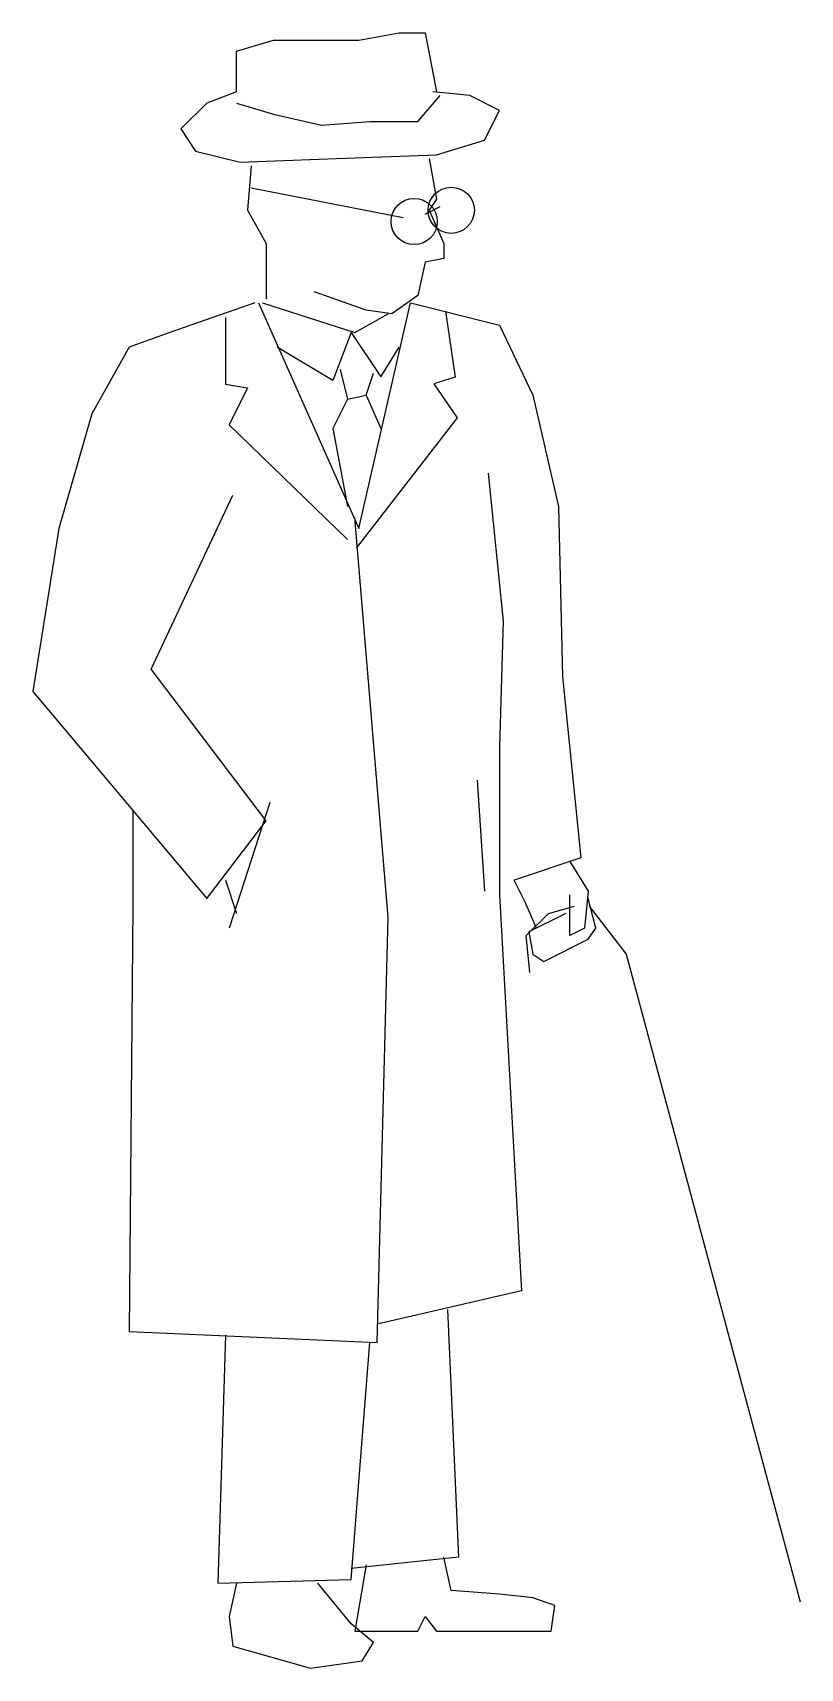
# Model space of a CAD drawing. Header units: millimetres. Extents: x -1620.65 to -1619.93, y 1834.02 to 1835.56.
import ezdxf

# ---------------------------------------------------------------- set-up
doc = ezdxf.new("R2010")
doc.units = ezdxf.units.MM
doc.header["$LTSCALE"] = 10
doc.layers.add('Humanos', color=2, linetype='Continuous')

msp = doc.modelspace()

# ---------------------------------------------------------------- linework, layer by layer
at = {"layer": 'Humanos'}
for p, q in [((-1620.455, 1835.5444), (-1620.4202, 1835.5549)), ((-1620.4202, 1835.5549), (-1620.3819, 1835.5549)), ((-1620.3819, 1835.5549), (-1620.3401, 1835.5549)), ((-1620.3401, 1835.5549), (-1620.3019, 1835.5618)), ((-1620.3019, 1835.5618), (-1620.2775, 1835.5618)), ((-1620.2775, 1835.5618), (-1620.2671, 1835.5061)), ((-1620.455, 1835.5061), (-1620.455, 1835.5444)), ((-1620.455, 1835.5061), (-1620.4828, 1835.4957)), ((-1620.2845, 1835.4783), (-1620.2636, 1835.5027)), ((-1620.2357, 1835.5027), (-1620.2705, 1835.5061)), ((-1620.2079, 1835.4887), (-1620.2357, 1835.5027)), ((-1620.4828, 1835.4957), (-1620.5072, 1835.4713)), ((-1620.455, 1835.4957), (-1620.4202, 1835.4853)), ((-1620.2218, 1835.4609), (-1620.2079, 1835.4887)), ((-1620.5072, 1835.4713), (-1620.4933, 1835.4505)), ((-1620.4202, 1835.4853), (-1620.3749, 1835.4748)), ((-1620.3749, 1835.4748), (-1620.3297, 1835.4783)), ((-1620.3297, 1835.4783), (-1620.2845, 1835.4783)), ((-1620.2671, 1835.447), (-1620.2218, 1835.4609)), ((-1620.4933, 1835.4505), (-1620.4515, 1835.44)), ((-1620.4515, 1835.44), (-1620.361, 1835.4435)), ((-1620.361, 1835.4435), (-1620.2671, 1835.447)), ((-1620.274, 1835.4435), (-1620.2671, 1835.4052)), ((-1620.4411, 1835.4365), (-1620.4445, 1835.3948)), ((-1620.2984, 1835.3878), (-1620.4411, 1835.4157)), ((-1620.4445, 1835.3948), (-1620.4271, 1835.3635)), ((-1620.2775, 1835.3913), (-1620.2636, 1835.3983)), ((-1620.2671, 1835.4052), (-1620.274, 1835.3948)), ((-1620.274, 1835.3948), (-1620.2601, 1835.3635)), ((-1620.4271, 1835.3635), (-1620.4271, 1835.3113)), ((-1620.2601, 1835.3635), (-1620.2601, 1835.3495)), ((-1620.2601, 1835.3495), (-1620.2775, 1835.3461)), ((-1620.2775, 1835.3461), (-1620.2845, 1835.3147)), ((-1620.3332, 1835.3008), (-1620.3819, 1835.3182)), ((-1620.4376, 1835.3078), (-1620.5176, 1835.2799)), ((-1620.4341, 1835.3078), (-1620.3401, 1835.0955)), ((-1620.4306, 1835.3078), (-1620.3436, 1835.2799)), ((-1620.3401, 1835.0955), (-1620.2914, 1835.3078)), ((-1620.2845, 1835.3147), (-1620.3088, 1835.2973)), ((-1620.2914, 1835.3078), (-1620.2079, 1835.2869)), ((-1620.4654, 1835.2939), (-1620.4654, 1835.2312)), ((-1620.3436, 1835.2799), (-1620.3123, 1835.2973)), ((-1620.3088, 1835.2973), (-1620.3332, 1835.3008)), ((-1620.2584, 1835.2999), (-1620.2495, 1835.238)), ((-1620.2079, 1835.2869), (-1620.1766, 1835.2208)), ((-1620.5176, 1835.2799), (-1620.5559, 1835.266)), ((-1620.3471, 1835.2799), (-1620.3645, 1835.2347)), ((-1620.3471, 1835.2799), (-1620.3193, 1835.2382)), ((-1620.5559, 1835.266), (-1620.5907, 1835.2034)), ((-1620.3645, 1835.2347), (-1620.4167, 1835.266)), ((-1620.3193, 1835.2382), (-1620.3019, 1835.266)), ((-1620.3575, 1835.2451), (-1620.3506, 1835.2173)), ((-1620.3332, 1835.2208), (-1620.3262, 1835.2417)), ((-1620.4654, 1835.2312), (-1620.4445, 1835.2277)), ((-1620.4445, 1835.2277), (-1620.4619, 1835.1929)), ((-1620.2495, 1835.238), (-1620.2696, 1835.2316)), ((-1620.2696, 1835.2316), (-1620.2476, 1835.1996)), ((-1620.3506, 1835.2173), (-1620.3645, 1835.1895)), ((-1620.3506, 1835.2173), (-1620.3332, 1835.2208)), ((-1620.3332, 1835.2208), (-1620.3193, 1835.1895)), ((-1620.1766, 1835.2208), (-1620.1522, 1835.1164)), ((-1620.5907, 1835.2034), (-1620.622, 1835.0955)), ((-1620.2476, 1835.1996), (-1620.3424, 1835.0771)), ((-1620.4619, 1835.1929), (-1620.3506, 1835.0851)), ((-1620.3645, 1835.1895), (-1620.3506, 1835.1164)), ((-1620.2183, 1835.1477), (-1620.2044, 1835.0085)), ((-1620.535, 1834.9633), (-1620.4585, 1835.1268)), ((-1620.3123, 1834.7301), (-1620.3436, 1835.1059)), ((-1620.1522, 1835.1164), (-1620.1487, 1834.9563)), ((-1620.622, 1835.0955), (-1620.6464, 1834.9424)), ((-1620.2044, 1835.0085), (-1620.2079, 1834.8902)), ((-1620.4271, 1834.8206), (-1620.535, 1834.9633)), ((-1620.1487, 1834.9563), (-1620.1313, 1834.7858)), ((-1620.6464, 1834.9424), (-1620.4828, 1834.7475)), ((-1620.2079, 1834.8902), (-1620.2079, 1834.751)), ((-1620.2288, 1834.8589), (-1620.2218, 1834.7545)), ((-1620.5524, 1834.831), (-1620.5524, 1834.7405)), ((-1620.4237, 1834.838), (-1620.4619, 1834.7197)), ((-1620.4828, 1834.7475), (-1620.4271, 1834.8206)), ((-1620.1313, 1834.7858), (-1620.194, 1834.7649)), ((-1620.1418, 1834.7823), (-1620.1244, 1834.7545)), ((-1620.4654, 1834.7649), (-1620.455, 1834.7336)), ((-1620.1835, 1834.744), (-1620.194, 1834.7649)), ((-1620.2079, 1834.751), (-1620.187, 1834.3786)), ((-1620.1418, 1834.7127), (-1620.1418, 1834.751)), ((-1620.1244, 1834.7545), (-1620.1279, 1834.7197)), ((-1620.5524, 1834.7405), (-1620.5559, 1834.3403)), ((-1620.1731, 1834.7197), (-1620.1835, 1834.744)), ((-1620.1827, 1834.7127), (-1620.1618, 1834.7336)), ((-1620.1453, 1834.7336), (-1620.1801, 1834.7162)), ((-1620.1618, 1834.7336), (-1620.1374, 1834.7405)), ((-1620.1174, 1834.7197), (-1620.1244, 1834.7475)), ((-1620.1235, 1834.7405), (-1620.0887, 1834.6953)), ((-1620.3227, 1834.3299), (-1620.3123, 1834.7301)), ((-1620.1279, 1834.7197), (-1620.1418, 1834.7127)), ((-1620.1244, 1834.7092), (-1620.1174, 1834.7197)), ((-1620.1792, 1834.6779), (-1620.1827, 1834.7127)), ((-1620.1801, 1834.7162), (-1620.1766, 1834.6953)), ((-1620.1661, 1834.6883), (-1620.1244, 1834.7092)), ((-1620.1766, 1834.6953), (-1620.1661, 1834.6883)), ((-1620.0887, 1834.6953), (-1619.9251, 1834.0863)), ((-1620.187, 1834.3786), (-1620.3227, 1834.3473)), ((-1620.2566, 1834.3612), (-1620.2462, 1834.1281)), ((-1620.5559, 1834.3403), (-1620.3227, 1834.3299)), ((-1620.4654, 1834.3369), (-1620.4724, 1834.1037)), ((-1620.3471, 1834.1072), (-1620.3297, 1834.3299)), ((-1620.2462, 1834.1281), (-1620.3471, 1834.1176)), ((-1620.3332, 1834.1211), (-1620.3436, 1834.0585)), ((-1620.2531, 1834.0967), (-1620.2601, 1834.1281)), ((-1620.4724, 1834.1037), (-1620.3471, 1834.1072)), ((-1620.455, 1834.1037), (-1620.4619, 1834.0724)), ((-1620.3471, 1834.0654), (-1620.3784, 1834.1037)), ((-1620.2079, 1834.0933), (-1620.2531, 1834.0967)), ((-1620.1766, 1834.0898), (-1620.2079, 1834.0933)), ((-1620.1557, 1834.0828), (-1620.1766, 1834.0898)), ((-1620.4619, 1834.0724), (-1620.4585, 1834.0445)), ((-1620.2845, 1834.0585), (-1620.2775, 1834.0724)), ((-1620.2775, 1834.0724), (-1620.2671, 1834.0585)), ((-1620.1592, 1834.0585), (-1620.1557, 1834.0828)), ((-1620.3262, 1834.048), (-1620.3471, 1834.0654)), ((-1620.3436, 1834.0585), (-1620.2845, 1834.0585)), ((-1620.2671, 1834.0585), (-1620.1592, 1834.0585)), ((-1620.4585, 1834.0445), (-1620.3854, 1834.0237)), ((-1620.3367, 1834.0306), (-1620.3262, 1834.048)), ((-1620.3854, 1834.0237), (-1620.3367, 1834.0306))]:
    msp.add_line(p, q, dxfattribs=at)
for centre in [(-1620.2531, 1835.3948), (-1620.2879, 1835.3843)]:
    msp.add_circle(centre, 0.0217, dxfattribs=at)

doc.saveas('drawing.dxf')
